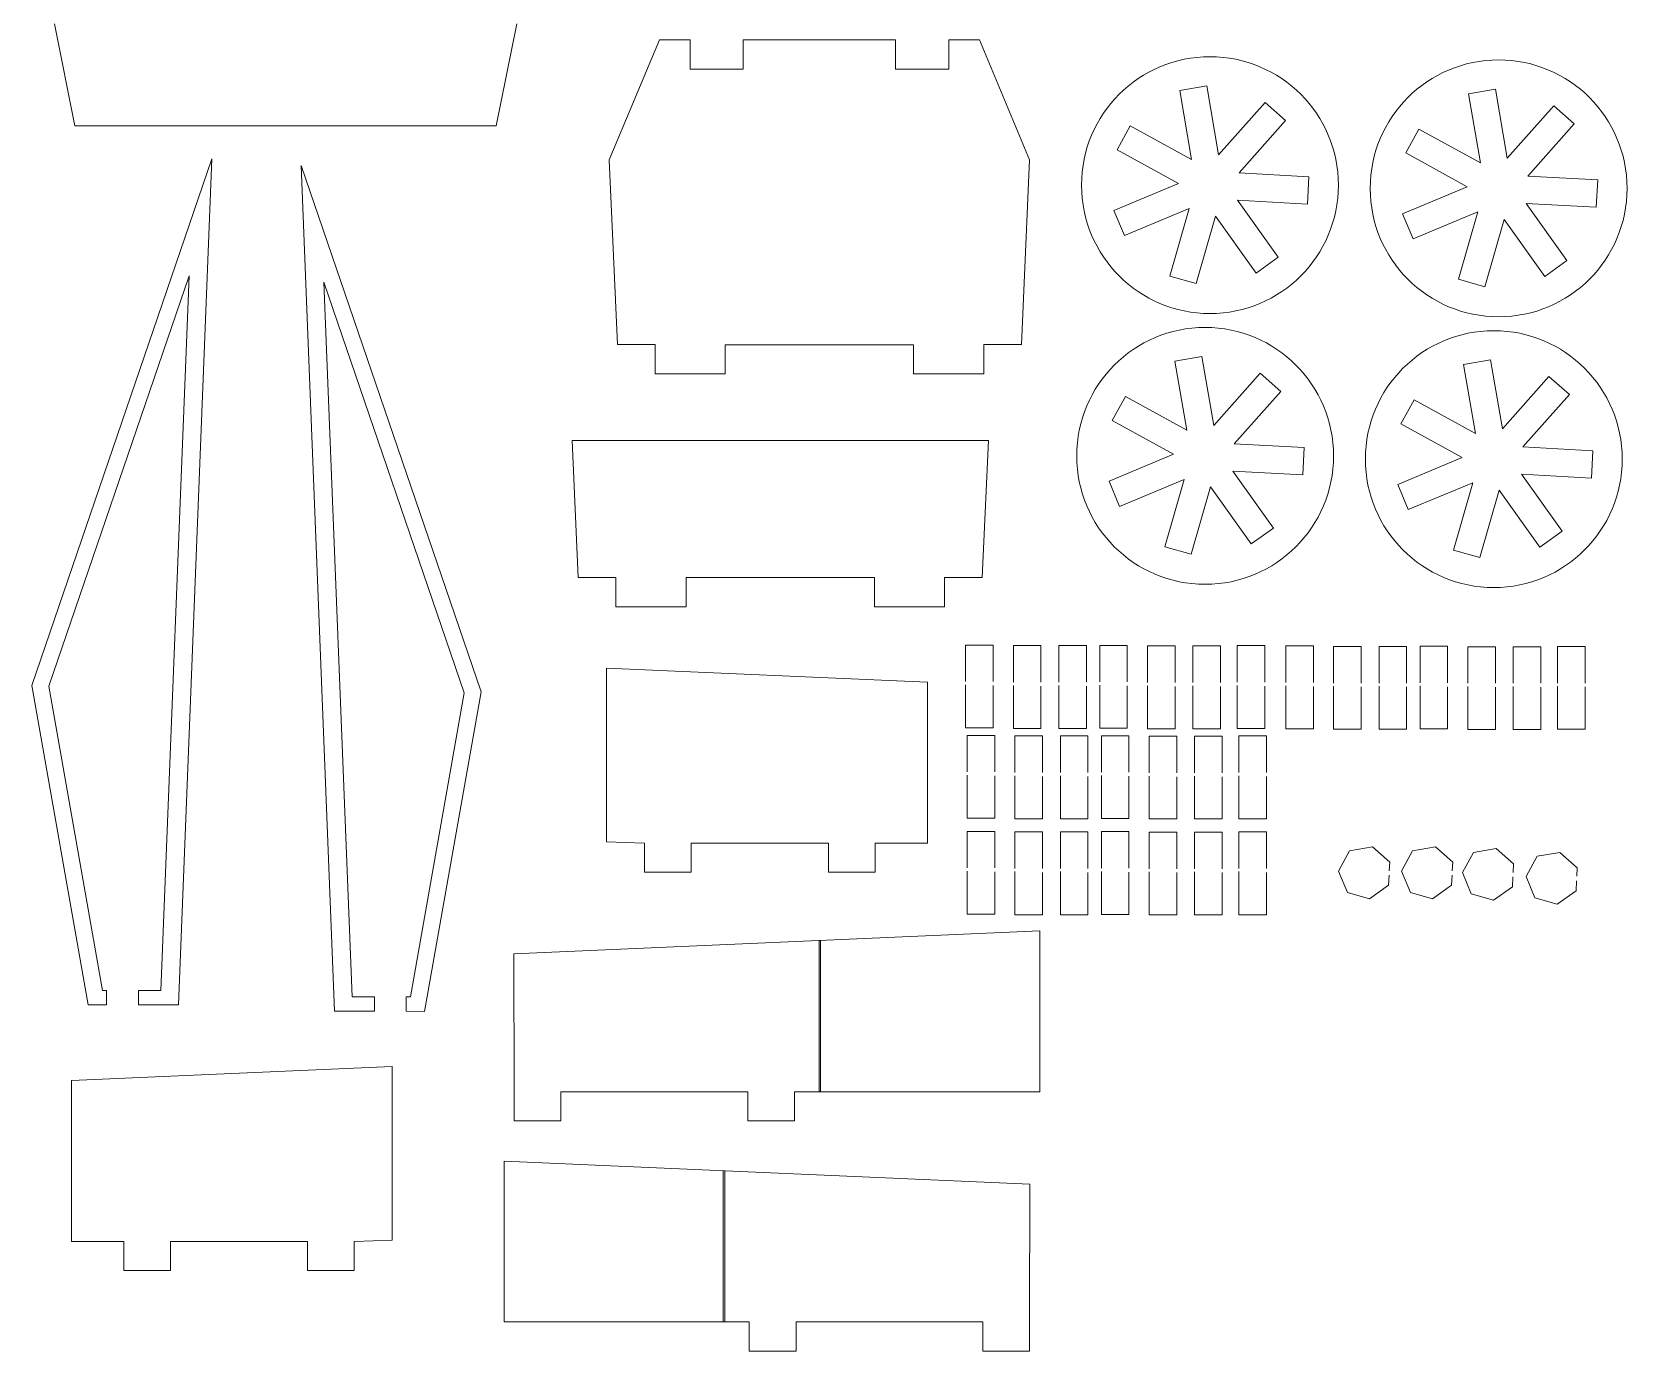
# Model space of a CAD drawing. Header units: inches. Extents: x 0.2 to 8, y -17.2 to -0.2.
# Drawn here: x 0.3 to 7.13, y -13.05 to -7.4 of the extents above; entities that cross this region are included whole.
import ezdxf

# ---------------------------------------------------------------- set-up
doc = ezdxf.new("R2010")
doc.units = ezdxf.units.IN
doc.header["$MEASUREMENT"] = 0
doc.layers.add('Layer 1', color=7, linetype='Continuous', lineweight=0)

# ---------------------------------------------------------------- blocks, each defined once
blk = doc.blocks.new('Block_0')
at = {"layer": 'Layer 1', "color": 1, "lineweight": 0, "true_color": 0xff0000}
for p, q in [((6.1147, -10.9882), (6.1169, -10.9514)), ((6.1117, -11.0503), (6.1139, -11.0077))]:
    blk.add_line(p, q, dxfattribs=at)
blk = doc.blocks.new('Block_1')
at = {"layer": 'Layer 1', "color": 1, "lineweight": 0, "true_color": 0xff0000}
for p, q in [((4.3075, -10.8194), (4.3075, -10.9758)), ((4.3075, -10.9897), (4.3075, -11.1738))]:
    blk.add_line(p, q, dxfattribs=at)
blk = doc.blocks.new('Block_2')
at = {"layer": 'Layer 1', "color": 1, "lineweight": 0, "true_color": 0xff0000}
for p, q in [((4.4256, -10.9758), (4.4256, -10.8194)), ((4.4256, -11.1738), (4.4256, -10.9926))]:
    blk.add_line(p, q, dxfattribs=at)
blk = doc.blocks.new('Block_3')
at = {"layer": 'Layer 1', "color": 1, "lineweight": 0, "true_color": 0xff0000}
for p, q in [((4.5122, -10.8219), (4.5122, -10.9783)), ((4.5122, -10.9921), (4.5122, -11.1763))]:
    blk.add_line(p, q, dxfattribs=at)
blk = doc.blocks.new('Block_4')
at = {"layer": 'Layer 1', "color": 1, "lineweight": 0, "true_color": 0xff0000}
for p, q in [((4.6303, -10.9783), (4.6303, -10.8219)), ((4.6303, -11.1763), (4.6303, -10.9951))]:
    blk.add_line(p, q, dxfattribs=at)
blk = doc.blocks.new('Block_5')
at = {"layer": 'Layer 1', "color": 1, "lineweight": 0, "true_color": 0xff0000}
for p, q in [((4.7066, -10.8219), (4.7066, -10.9783)), ((4.7066, -10.9921), (4.7066, -11.1763))]:
    blk.add_line(p, q, dxfattribs=at)
blk = doc.blocks.new('Block_6')
at = {"layer": 'Layer 1', "color": 1, "lineweight": 0, "true_color": 0xff0000}
for p, q in [((4.8248, -10.9783), (4.8248, -10.8219)), ((4.8248, -11.1763), (4.8248, -10.9951))]:
    blk.add_line(p, q, dxfattribs=at)
blk = doc.blocks.new('Block_7')
at = {"layer": 'Layer 1', "color": 1, "lineweight": 0, "true_color": 0xff0000}
for p, q in [((4.8821, -10.8207), (4.8821, -10.977)), ((4.8821, -10.9909), (4.8821, -11.175))]:
    blk.add_line(p, q, dxfattribs=at)
blk = doc.blocks.new('Block_8')
at = {"layer": 'Layer 1', "color": 1, "lineweight": 0, "true_color": 0xff0000}
for p, q in [((5.0002, -10.977), (5.0002, -10.8207)), ((5.0002, -11.175), (5.0002, -10.9939))]:
    blk.add_line(p, q, dxfattribs=at)
blk = doc.blocks.new('Block_9')
at = {"layer": 'Layer 1', "color": 1, "lineweight": 0, "true_color": 0xff0000}
for p, q in [((5.0868, -10.8232), (5.0868, -10.9795)), ((5.0868, -10.9934), (5.0868, -11.1775))]:
    blk.add_line(p, q, dxfattribs=at)
blk = doc.blocks.new('Block_10')
at = {"layer": 'Layer 1', "color": 1, "lineweight": 0, "true_color": 0xff0000}
for p, q in [((5.2049, -10.9795), (5.2049, -10.8232)), ((5.2049, -11.1775), (5.2049, -10.9964))]:
    blk.add_line(p, q, dxfattribs=at)
blk = doc.blocks.new('Block_11')
at = {"layer": 'Layer 1', "color": 1, "lineweight": 0, "true_color": 0xff0000}
for p, q in [((5.2812, -10.8232), (5.2812, -10.9795)), ((5.2812, -10.9934), (5.2812, -11.1775))]:
    blk.add_line(p, q, dxfattribs=at)
blk = doc.blocks.new('Block_12')
at = {"layer": 'Layer 1', "color": 1, "lineweight": 0, "true_color": 0xff0000}
for p, q in [((5.3993, -10.9795), (5.3993, -10.8232)), ((5.3993, -11.1775), (5.3993, -10.9964))]:
    blk.add_line(p, q, dxfattribs=at)
blk = doc.blocks.new('Block_13')
at = {"layer": 'Layer 1', "color": 1, "lineweight": 0, "true_color": 0xff0000}
for p, q in [((5.4705, -10.8219), (5.4705, -10.9783)), ((5.4705, -10.9921), (5.4705, -11.1763))]:
    blk.add_line(p, q, dxfattribs=at)
blk = doc.blocks.new('Block_14')
at = {"layer": 'Layer 1', "color": 1, "lineweight": 0, "true_color": 0xff0000}
for p, q in [((5.5886, -10.9783), (5.5886, -10.8219)), ((5.5886, -11.1763), (5.5886, -10.9951))]:
    blk.add_line(p, q, dxfattribs=at)
blk = doc.blocks.new('Block_23')
at = {"layer": 'Layer 1', "color": 1, "lineweight": 0, "true_color": 0xff0000}
for p, q in [((6.3844, -10.9882), (6.3866, -10.9514)), ((6.3813, -11.0503), (6.3836, -11.0077))]:
    blk.add_line(p, q, dxfattribs=at)
blk = doc.blocks.new('Block_24')
at = {"layer": 'Layer 1', "color": 1, "lineweight": 0, "true_color": 0xff0000}
for p, q in [((6.6453, -10.9952), (6.6475, -10.9584)), ((6.6422, -11.0573), (6.6445, -11.0148))]:
    blk.add_line(p, q, dxfattribs=at)
blk = doc.blocks.new('Block_25')
at = {"layer": 'Layer 1', "color": 1, "lineweight": 0, "true_color": 0xff0000}
for p, q in [((6.9177, -11.0121), (6.9199, -10.9753)), ((6.9146, -11.0742), (6.9169, -11.0316))]:
    blk.add_line(p, q, dxfattribs=at)
blk = doc.blocks.new('Block_26')
at = {"layer": 'Layer 1', "color": 1, "lineweight": 0, "true_color": 0xff0000}
for p, q in [((4.3075, -10.4085), (4.3075, -10.5648)), ((4.3075, -10.5787), (4.3075, -10.7628))]:
    blk.add_line(p, q, dxfattribs=at)
blk = doc.blocks.new('Block_27')
at = {"layer": 'Layer 1', "color": 1, "lineweight": 0, "true_color": 0xff0000}
for p, q in [((4.4256, -10.5648), (4.4256, -10.4085)), ((4.4256, -10.7628), (4.4256, -10.5817))]:
    blk.add_line(p, q, dxfattribs=at)
blk = doc.blocks.new('Block_28')
at = {"layer": 'Layer 1', "color": 1, "lineweight": 0, "true_color": 0xff0000}
for p, q in [((4.5122, -10.411), (4.5122, -10.5673)), ((4.5122, -10.5812), (4.5122, -10.7653))]:
    blk.add_line(p, q, dxfattribs=at)
blk = doc.blocks.new('Block_29')
at = {"layer": 'Layer 1', "color": 1, "lineweight": 0, "true_color": 0xff0000}
for p, q in [((4.6303, -10.5673), (4.6303, -10.411)), ((4.6303, -10.7653), (4.6303, -10.5842))]:
    blk.add_line(p, q, dxfattribs=at)
blk = doc.blocks.new('Block_30')
at = {"layer": 'Layer 1', "color": 1, "lineweight": 0, "true_color": 0xff0000}
for p, q in [((4.7066, -10.411), (4.7066, -10.5673)), ((4.7066, -10.5812), (4.7066, -10.7653))]:
    blk.add_line(p, q, dxfattribs=at)
blk = doc.blocks.new('Block_31')
at = {"layer": 'Layer 1', "color": 1, "lineweight": 0, "true_color": 0xff0000}
for p, q in [((4.8248, -10.5673), (4.8248, -10.411)), ((4.8248, -10.7653), (4.8248, -10.5842))]:
    blk.add_line(p, q, dxfattribs=at)
blk = doc.blocks.new('Block_32')
at = {"layer": 'Layer 1', "color": 1, "lineweight": 0, "true_color": 0xff0000}
for p, q in [((4.8821, -10.4097), (4.8821, -10.566)), ((4.8821, -10.5799), (4.8821, -10.764))]:
    blk.add_line(p, q, dxfattribs=at)
blk = doc.blocks.new('Block_33')
at = {"layer": 'Layer 1', "color": 1, "lineweight": 0, "true_color": 0xff0000}
for p, q in [((5.0002, -10.566), (5.0002, -10.4097)), ((5.0002, -10.764), (5.0002, -10.5829))]:
    blk.add_line(p, q, dxfattribs=at)
blk = doc.blocks.new('Block_34')
at = {"layer": 'Layer 1', "color": 1, "lineweight": 0, "true_color": 0xff0000}
for p, q in [((5.0868, -10.4122), (5.0868, -10.5685)), ((5.0868, -10.5824), (5.0868, -10.7665))]:
    blk.add_line(p, q, dxfattribs=at)
blk = doc.blocks.new('Block_35')
at = {"layer": 'Layer 1', "color": 1, "lineweight": 0, "true_color": 0xff0000}
for p, q in [((5.2049, -10.5685), (5.2049, -10.4122)), ((5.2049, -10.7665), (5.2049, -10.5854))]:
    blk.add_line(p, q, dxfattribs=at)
blk = doc.blocks.new('Block_36')
at = {"layer": 'Layer 1', "color": 1, "lineweight": 0, "true_color": 0xff0000}
for p, q in [((5.2812, -10.4122), (5.2812, -10.5685)), ((5.2812, -10.5824), (5.2812, -10.7665))]:
    blk.add_line(p, q, dxfattribs=at)
blk = doc.blocks.new('Block_37')
at = {"layer": 'Layer 1', "color": 1, "lineweight": 0, "true_color": 0xff0000}
for p, q in [((5.3993, -10.5685), (5.3993, -10.4122)), ((5.3993, -10.7665), (5.3993, -10.5854))]:
    blk.add_line(p, q, dxfattribs=at)
blk = doc.blocks.new('Block_38')
at = {"layer": 'Layer 1', "color": 1, "lineweight": 0, "true_color": 0xff0000}
for p, q in [((5.4705, -10.411), (5.4705, -10.5673)), ((5.4705, -10.5812), (5.4705, -10.7653))]:
    blk.add_line(p, q, dxfattribs=at)
blk = doc.blocks.new('Block_39')
at = {"layer": 'Layer 1', "color": 1, "lineweight": 0, "true_color": 0xff0000}
for p, q in [((5.5886, -10.5673), (5.5886, -10.411)), ((5.5886, -10.7653), (5.5886, -10.5842))]:
    blk.add_line(p, q, dxfattribs=at)
blk = doc.blocks.new('Block_40')
at = {"layer": 'Layer 1', "color": 1, "lineweight": 0, "true_color": 0xff0000}
for p, q in [((4.3005, -10.0216), (4.3005, -10.1779)), ((4.3005, -10.1918), (4.3005, -10.3759))]:
    blk.add_line(p, q, dxfattribs=at)
blk = doc.blocks.new('Block_41')
at = {"layer": 'Layer 1', "color": 1, "lineweight": 0, "true_color": 0xff0000}
for p, q in [((4.4187, -10.1779), (4.4187, -10.0216)), ((4.4187, -10.3759), (4.4187, -10.1948))]:
    blk.add_line(p, q, dxfattribs=at)
blk = doc.blocks.new('Block_42')
at = {"layer": 'Layer 1', "color": 1, "lineweight": 0, "true_color": 0xff0000}
for p, q in [((4.5053, -10.0241), (4.5053, -10.1804)), ((4.5053, -10.1943), (4.5053, -10.3784))]:
    blk.add_line(p, q, dxfattribs=at)
blk = doc.blocks.new('Block_43')
at = {"layer": 'Layer 1', "color": 1, "lineweight": 0, "true_color": 0xff0000}
for p, q in [((4.6234, -10.1804), (4.6234, -10.0241)), ((4.6234, -10.3784), (4.6234, -10.1973))]:
    blk.add_line(p, q, dxfattribs=at)
blk = doc.blocks.new('Block_44')
at = {"layer": 'Layer 1', "color": 1, "lineweight": 0, "true_color": 0xff0000}
for p, q in [((4.6997, -10.0241), (4.6997, -10.1804)), ((4.6997, -10.1943), (4.6997, -10.3784))]:
    blk.add_line(p, q, dxfattribs=at)
blk = doc.blocks.new('Block_45')
at = {"layer": 'Layer 1', "color": 1, "lineweight": 0, "true_color": 0xff0000}
for p, q in [((4.8178, -10.1804), (4.8178, -10.0241)), ((4.8178, -10.3784), (4.8178, -10.1973))]:
    blk.add_line(p, q, dxfattribs=at)
blk = doc.blocks.new('Block_46')
at = {"layer": 'Layer 1', "color": 1, "lineweight": 0, "true_color": 0xff0000}
for p, q in [((4.8751, -10.0228), (4.8751, -10.1792)), ((4.8751, -10.1931), (4.8751, -10.3772))]:
    blk.add_line(p, q, dxfattribs=at)
blk = doc.blocks.new('Block_47')
at = {"layer": 'Layer 1', "color": 1, "lineweight": 0, "true_color": 0xff0000}
for p, q in [((4.9932, -10.1792), (4.9932, -10.0228)), ((4.9932, -10.3772), (4.9932, -10.196))]:
    blk.add_line(p, q, dxfattribs=at)
blk = doc.blocks.new('Block_48')
at = {"layer": 'Layer 1', "color": 1, "lineweight": 0, "true_color": 0xff0000}
for p, q in [((5.0798, -10.0253), (5.0798, -10.1817)), ((5.0798, -10.1956), (5.0798, -10.3797))]:
    blk.add_line(p, q, dxfattribs=at)
blk = doc.blocks.new('Block_49')
at = {"layer": 'Layer 1', "color": 1, "lineweight": 0, "true_color": 0xff0000}
for p, q in [((5.1979, -10.1817), (5.1979, -10.0253)), ((5.1979, -10.3797), (5.1979, -10.1985))]:
    blk.add_line(p, q, dxfattribs=at)
blk = doc.blocks.new('Block_50')
at = {"layer": 'Layer 1', "color": 1, "lineweight": 0, "true_color": 0xff0000}
for p, q in [((5.2743, -10.0253), (5.2743, -10.1817)), ((5.2743, -10.1956), (5.2743, -10.3797))]:
    blk.add_line(p, q, dxfattribs=at)
blk = doc.blocks.new('Block_51')
at = {"layer": 'Layer 1', "color": 1, "lineweight": 0, "true_color": 0xff0000}
for p, q in [((5.3924, -10.1817), (5.3924, -10.0253)), ((5.3924, -10.3797), (5.3924, -10.1985))]:
    blk.add_line(p, q, dxfattribs=at)
blk = doc.blocks.new('Block_52')
at = {"layer": 'Layer 1', "color": 1, "lineweight": 0, "true_color": 0xff0000}
for p, q in [((5.4636, -10.0241), (5.4636, -10.1804)), ((5.4636, -10.1943), (5.4636, -10.3784))]:
    blk.add_line(p, q, dxfattribs=at)
blk = doc.blocks.new('Block_53')
at = {"layer": 'Layer 1', "color": 1, "lineweight": 0, "true_color": 0xff0000}
for p, q in [((5.5817, -10.1804), (5.5817, -10.0241)), ((5.5817, -10.3784), (5.5817, -10.1973))]:
    blk.add_line(p, q, dxfattribs=at)
blk = doc.blocks.new('Block_54')
at = {"layer": 'Layer 1', "color": 1, "lineweight": 0, "true_color": 0xff0000}
for p, q in [((5.672, -10.0253), (5.672, -10.1817)), ((5.672, -10.1956), (5.672, -10.3797))]:
    blk.add_line(p, q, dxfattribs=at)
blk = doc.blocks.new('Block_55')
at = {"layer": 'Layer 1', "color": 1, "lineweight": 0, "true_color": 0xff0000}
for p, q in [((5.7901, -10.1817), (5.7901, -10.0253)), ((5.7901, -10.3797), (5.7901, -10.1985))]:
    blk.add_line(p, q, dxfattribs=at)
blk = doc.blocks.new('Block_56')
at = {"layer": 'Layer 1', "color": 1, "lineweight": 0, "true_color": 0xff0000}
for p, q in [((5.8767, -10.0278), (5.8767, -10.1842)), ((5.8767, -10.198), (5.8767, -10.3822))]:
    blk.add_line(p, q, dxfattribs=at)
blk = doc.blocks.new('Block_57')
at = {"layer": 'Layer 1', "color": 1, "lineweight": 0, "true_color": 0xff0000}
for p, q in [((5.9948, -10.1842), (5.9948, -10.0278)), ((5.9948, -10.3822), (5.9948, -10.201))]:
    blk.add_line(p, q, dxfattribs=at)
blk = doc.blocks.new('Block_58')
at = {"layer": 'Layer 1', "color": 1, "lineweight": 0, "true_color": 0xff0000}
for p, q in [((6.0711, -10.0278), (6.0711, -10.1842)), ((6.0711, -10.198), (6.0711, -10.3822))]:
    blk.add_line(p, q, dxfattribs=at)
blk = doc.blocks.new('Block_59')
at = {"layer": 'Layer 1', "color": 1, "lineweight": 0, "true_color": 0xff0000}
for p, q in [((6.1892, -10.1842), (6.1892, -10.0278)), ((6.1892, -10.3822), (6.1892, -10.201))]:
    blk.add_line(p, q, dxfattribs=at)
blk = doc.blocks.new('Block_60')
at = {"layer": 'Layer 1', "color": 1, "lineweight": 0, "true_color": 0xff0000}
for p, q in [((6.2466, -10.0266), (6.2466, -10.1829)), ((6.2466, -10.1968), (6.2466, -10.3809))]:
    blk.add_line(p, q, dxfattribs=at)
blk = doc.blocks.new('Block_61')
at = {"layer": 'Layer 1', "color": 1, "lineweight": 0, "true_color": 0xff0000}
for p, q in [((6.3647, -10.1829), (6.3647, -10.0266)), ((6.3647, -10.3809), (6.3647, -10.1998))]:
    blk.add_line(p, q, dxfattribs=at)
blk = doc.blocks.new('Block_62')
at = {"layer": 'Layer 1', "color": 1, "lineweight": 0, "true_color": 0xff0000}
for p, q in [((6.4513, -10.0291), (6.4513, -10.1854)), ((6.4513, -10.1993), (6.4513, -10.3834))]:
    blk.add_line(p, q, dxfattribs=at)
blk = doc.blocks.new('Block_63')
at = {"layer": 'Layer 1', "color": 1, "lineweight": 0, "true_color": 0xff0000}
for p, q in [((6.5694, -10.1854), (6.5694, -10.0291)), ((6.5694, -10.3834), (6.5694, -10.2023))]:
    blk.add_line(p, q, dxfattribs=at)
blk = doc.blocks.new('Block_64')
at = {"layer": 'Layer 1', "color": 1, "lineweight": 0, "true_color": 0xff0000}
for p, q in [((6.6457, -10.0291), (6.6457, -10.1854)), ((6.6457, -10.1993), (6.6457, -10.3834))]:
    blk.add_line(p, q, dxfattribs=at)
blk = doc.blocks.new('Block_65')
at = {"layer": 'Layer 1', "color": 1, "lineweight": 0, "true_color": 0xff0000}
for p, q in [((6.7638, -10.1854), (6.7638, -10.0291)), ((6.7638, -10.3834), (6.7638, -10.2023))]:
    blk.add_line(p, q, dxfattribs=at)
blk = doc.blocks.new('Block_66')
at = {"layer": 'Layer 1', "color": 1, "lineweight": 0, "true_color": 0xff0000}
for p, q in [((6.835, -10.0278), (6.835, -10.1842)), ((6.835, -10.198), (6.835, -10.3822))]:
    blk.add_line(p, q, dxfattribs=at)
blk = doc.blocks.new('Block_67')
at = {"layer": 'Layer 1', "color": 1, "lineweight": 0, "true_color": 0xff0000}
for p, q in [((6.9531, -10.1842), (6.9531, -10.0278)), ((6.9531, -10.3822), (6.9531, -10.201))]:
    blk.add_line(p, q, dxfattribs=at)

msp = doc.modelspace()

# ---------------------------------------------------------------- linework, layer by layer
at = {"layer": 'Layer 1', "color": 1, "lineweight": 0, "true_color": 0xff0000}
for p, q in [((0.3989, -7.3609), (0.4872, -7.797)), ((2.2906, -7.797), (2.3789, -7.3609)), ((2.9896, -7.4298), (2.7747, -7.9428)), ((3.1209, -7.4298), (2.9896, -7.4298)), ((3.1209, -7.4298), (3.1209, -7.5548)), ((3.3488, -7.4298), (3.3488, -7.5548)), ((4.0004, -7.4298), (3.3488, -7.4298)), ((4.0004, -7.4298), (4.0004, -7.5548)), ((4.2283, -7.4298), (4.2283, -7.5548)), ((4.3596, -7.4298), (4.2283, -7.4298)), ((4.5746, -7.9428), (4.3596, -7.4298)), ((3.1209, -7.5548), (3.3488, -7.5548)), ((4.2283, -7.5548), (4.0004, -7.5548)), ((5.3331, -7.6263), (5.2178, -7.6462)), ((5.2178, -7.6462), (5.2688, -7.9418)), ((5.3842, -7.9218), (5.3331, -7.6263)), ((6.5692, -7.6402), (6.4539, -7.6601)), ((6.6203, -7.9357), (6.5692, -7.6402)), ((5.5834, -7.6976), (5.3842, -7.9218)), ((5.671, -7.7754), (5.5834, -7.6976)), ((6.4539, -7.6601), (6.5049, -7.9557)), ((6.8196, -7.7115), (6.6203, -7.9357)), ((6.9071, -7.7893), (6.8196, -7.7115)), ((5.4717, -7.9996), (5.671, -7.7754)), ((0.4872, -7.797), (2.2906, -7.797)), ((5.0059, -7.7974), (4.9496, -7.9001)), ((5.2688, -7.9418), (5.0059, -7.7974)), ((6.242, -7.8113), (6.1857, -7.9139)), ((6.5049, -7.9557), (6.242, -7.8113)), ((6.7078, -8.0135), (6.9071, -7.7893)), ((4.9496, -7.9001), (5.2125, -8.0444)), ((6.1857, -7.9139), (6.4486, -8.0583)), ((1.073, -7.9397), (0.3027, -10.1943)), ((0.9299, -11.5625), (1.073, -7.9397)), ((2.2258, -10.2221), (1.4554, -7.9674)), ((1.4554, -7.9674), (1.5985, -11.5903)), ((2.7747, -7.9428), (2.8096, -8.7349)), ((4.5396, -8.7349), (4.5746, -7.9428)), ((5.2125, -8.0444), (4.9357, -8.16)), ((5.7712, -8.0156), (5.4717, -7.9996)), ((5.765, -8.1325), (5.7712, -8.0156)), ((6.4486, -8.0583), (6.1718, -8.1739)), ((7.0074, -8.0295), (6.7078, -8.0135)), ((7.0011, -8.1464), (7.0074, -8.0295)), ((5.6398, -8.3607), (5.4655, -8.1165)), ((5.4655, -8.1165), (5.765, -8.1325)), ((4.9357, -8.16), (4.9808, -8.268)), ((4.9808, -8.268), (5.2576, -8.1524)), ((5.2576, -8.1524), (5.1754, -8.4409)), ((5.288, -8.473), (5.3702, -8.1845)), ((5.3702, -8.1845), (5.5445, -8.4287)), ((6.1718, -8.1739), (6.2169, -8.2819)), ((6.2169, -8.2819), (6.4937, -8.1663)), ((6.4937, -8.1663), (6.4115, -8.4548)), ((6.8759, -8.3745), (6.7016, -8.1304)), ((6.7016, -8.1304), (7.0011, -8.1464)), ((6.5241, -8.4869), (6.6063, -8.1984)), ((6.6063, -8.1984), (6.7806, -8.4426)), ((5.5445, -8.4287), (5.6398, -8.3607)), ((6.7806, -8.4426), (6.8759, -8.3745)), ((0.3749, -10.198), (0.9757, -8.4397)), ((0.9757, -8.4397), (0.8548, -11.5011)), ((1.6737, -11.5289), (1.5528, -8.4675)), ((1.5528, -8.4675), (2.1535, -10.2258)), ((5.1754, -8.4409), (5.288, -8.473)), ((6.4115, -8.4548), (6.5241, -8.4869)), ((2.8096, -8.7349), (2.971, -8.7349)), ((2.971, -8.7349), (2.971, -8.8599)), ((3.271, -8.7353), (4.0783, -8.7352)), ((3.271, -8.8599), (3.271, -8.7353)), ((4.0783, -8.7352), (4.0783, -8.8599)), ((4.3783, -8.7349), (4.5396, -8.7349)), ((4.3783, -8.8599), (4.3783, -8.7349)), ((5.3123, -8.786), (5.1969, -8.8059)), ((5.1969, -8.8059), (5.248, -9.1015)), ((5.3634, -9.0816), (5.3123, -8.786)), ((6.5484, -8.7999), (6.433, -8.8198)), ((6.5995, -9.0954), (6.5484, -8.7999)), ((2.971, -8.8599), (3.271, -8.8599)), ((4.0783, -8.8599), (4.3783, -8.8599)), ((5.5626, -8.8573), (5.3634, -9.0816)), ((5.6501, -8.9351), (5.5626, -8.8573)), ((6.433, -8.8198), (6.4841, -9.1154)), ((6.7987, -8.8712), (6.5995, -9.0954)), ((6.8862, -8.949), (6.7987, -8.8712)), ((5.4509, -9.1593), (5.6501, -8.9351)), ((4.9851, -8.9571), (4.9287, -9.0598)), ((5.248, -9.1015), (4.9851, -8.9571)), ((6.2212, -8.971), (6.1648, -9.0737)), ((6.4841, -9.1154), (6.2212, -8.971)), ((6.687, -9.1732), (6.8862, -8.949)), ((4.9287, -9.0598), (5.1917, -9.2041)), ((6.1648, -9.0737), (6.4278, -9.218)), ((2.6164, -9.1451), (2.6423, -9.7325)), ((4.3982, -9.1451), (2.6164, -9.1451)), ((4.3723, -9.7325), (4.3982, -9.1451)), ((5.1917, -9.2041), (4.9149, -9.3197)), ((5.7504, -9.1753), (5.4509, -9.1593)), ((5.7442, -9.2922), (5.7504, -9.1753)), ((6.4278, -9.218), (6.151, -9.3336)), ((6.9865, -9.1892), (6.687, -9.1732)), ((6.9803, -9.3061), (6.9865, -9.1892)), ((5.6189, -9.5204), (5.4447, -9.2762)), ((5.4447, -9.2762), (5.7442, -9.2922)), ((4.9149, -9.3197), (4.96, -9.4277)), ((4.96, -9.4277), (5.2368, -9.3122)), ((5.2368, -9.3122), (5.1545, -9.6006)), ((5.2671, -9.6327), (5.3494, -9.3443)), ((5.3494, -9.3443), (5.5236, -9.5884)), ((6.151, -9.3336), (6.1961, -9.4416)), ((6.1961, -9.4416), (6.4729, -9.3261)), ((6.4729, -9.3261), (6.3907, -9.6145)), ((6.855, -9.5343), (6.6808, -9.2901)), ((6.6808, -9.2901), (6.9803, -9.3061)), ((6.5033, -9.6466), (6.5855, -9.3582)), ((6.5855, -9.3582), (6.7597, -9.6023)), ((5.5236, -9.5884), (5.6189, -9.5204)), ((6.7597, -9.6023), (6.855, -9.5343)), ((5.1545, -9.6006), (5.2671, -9.6327)), ((6.3907, -9.6145), (6.5033, -9.6466)), ((2.6423, -9.7325), (2.8036, -9.7325)), ((2.8036, -9.7325), (2.8036, -9.8575)), ((3.1036, -9.7329), (3.9109, -9.7327)), ((3.1036, -9.8575), (3.1036, -9.7329)), ((3.9109, -9.7327), (3.9109, -9.8575)), ((4.2109, -9.7325), (4.3723, -9.7325)), ((4.2109, -9.8575), (4.2109, -9.7325)), ((2.8036, -9.8575), (3.1036, -9.8575)), ((3.9109, -9.8575), (4.2109, -9.8575)), ((4.4187, -10.0216), (4.3005, -10.0216)), ((4.6234, -10.0241), (4.5053, -10.0241)), ((4.8178, -10.0241), (4.6997, -10.0241)), ((4.9932, -10.0228), (4.8751, -10.0228)), ((5.1979, -10.0253), (5.0798, -10.0253)), ((5.3924, -10.0253), (5.2743, -10.0253)), ((5.5817, -10.0241), (5.4636, -10.0241)), ((5.7901, -10.0253), (5.672, -10.0253)), ((5.9948, -10.0278), (5.8767, -10.0278)), ((6.1892, -10.0278), (6.0711, -10.0278)), ((6.3647, -10.0266), (6.2466, -10.0266)), ((6.5694, -10.0291), (6.4513, -10.0291)), ((6.7638, -10.0291), (6.6457, -10.0291)), ((6.9531, -10.0278), (6.835, -10.0278)), ((2.7638, -10.8643), (2.7637, -10.1206)), ((2.7637, -10.1206), (4.1371, -10.1803)), ((0.3027, -10.1943), (0.544, -11.563)), ((0.6047, -11.5011), (0.3749, -10.198)), ((2.1535, -10.2258), (1.9237, -11.5289)), ((1.9844, -11.5908), (2.2258, -10.2221)), ((4.1371, -10.1803), (4.1371, -10.8696)), ((4.3005, -10.3759), (4.4187, -10.3759)), ((4.5053, -10.3784), (4.6234, -10.3784)), ((4.6997, -10.3784), (4.8178, -10.3784)), ((4.8751, -10.3772), (4.9932, -10.3772)), ((5.0798, -10.3797), (5.1979, -10.3797)), ((5.2743, -10.3797), (5.3924, -10.3797)), ((5.4636, -10.3784), (5.5817, -10.3784)), ((5.672, -10.3797), (5.7901, -10.3797)), ((5.8767, -10.3822), (5.9948, -10.3822)), ((6.0711, -10.3822), (6.1892, -10.3822)), ((6.2466, -10.3809), (6.3647, -10.3809)), ((6.835, -10.3822), (6.9531, -10.3822)), ((4.4256, -10.4085), (4.3075, -10.4085)), ((4.6303, -10.411), (4.5122, -10.411)), ((4.8248, -10.411), (4.7066, -10.411)), ((5.0002, -10.4097), (4.8821, -10.4097)), ((5.2049, -10.4122), (5.0868, -10.4122)), ((5.3993, -10.4122), (5.2812, -10.4122)), ((5.5886, -10.411), (5.4705, -10.411)), ((6.4513, -10.3834), (6.5694, -10.3834)), ((6.6457, -10.3834), (6.7638, -10.3834)), ((4.3075, -10.7628), (4.4256, -10.7628)), ((4.5122, -10.7653), (4.6303, -10.7653)), ((4.7066, -10.7653), (4.8248, -10.7653)), ((4.8821, -10.764), (5.0002, -10.764)), ((5.0868, -10.7665), (5.2049, -10.7665)), ((5.2812, -10.7665), (5.3993, -10.7665)), ((5.4705, -10.7653), (5.5886, -10.7653)), ((4.4256, -10.8194), (4.3075, -10.8194)), ((4.6303, -10.8219), (4.5122, -10.8219)), ((4.8248, -10.8219), (4.7066, -10.8219)), ((5.0002, -10.8207), (4.8821, -10.8207)), ((5.2049, -10.8232), (5.0868, -10.8232)), ((5.3993, -10.8232), (5.2812, -10.8232)), ((5.5886, -10.8219), (5.4705, -10.8219)), ((2.7638, -10.8643), (2.9258, -10.8696)), ((2.9258, -10.8696), (2.9258, -10.9945)), ((3.1258, -10.8696), (3.7132, -10.8696)), ((3.1258, -10.9945), (3.1258, -10.8696)), ((3.7132, -10.8696), (3.7132, -10.9945)), ((4.1371, -10.8696), (3.9132, -10.8696)), ((3.9132, -10.9945), (3.9132, -10.8696)), ((5.9453, -10.9024), (5.8976, -10.9893)), ((6.0429, -10.8856), (5.9453, -10.9024)), ((6.1169, -10.9514), (6.0429, -10.8856)), ((6.2149, -10.9024), (6.1673, -10.9893)), ((6.3126, -10.8856), (6.2149, -10.9024)), ((6.3866, -10.9514), (6.3126, -10.8856)), ((6.4758, -10.9095), (6.4282, -10.9963)), ((6.5734, -10.8926), (6.4758, -10.9095)), ((6.6475, -10.9584), (6.5734, -10.8926)), ((6.7482, -10.9263), (6.7006, -11.0132)), ((6.8459, -10.9095), (6.7482, -10.9263)), ((6.9199, -10.9753), (6.8459, -10.9095)), ((2.9258, -10.9945), (3.1258, -10.9945)), ((3.7132, -10.9945), (3.9132, -10.9945)), ((5.8976, -10.9893), (5.9358, -11.0807)), ((6.1673, -10.9893), (6.2054, -11.0807)), ((6.4282, -10.9963), (6.4663, -11.0877)), ((6.031, -11.1078), (6.1117, -11.0503)), ((6.3007, -11.1078), (6.3813, -11.0503)), ((6.5616, -11.1149), (6.6422, -11.0573)), ((6.7006, -11.0132), (6.7387, -11.1046)), ((5.9358, -11.0807), (6.031, -11.1078)), ((6.2054, -11.0807), (6.3007, -11.1078)), ((6.4663, -11.0877), (6.5616, -11.1149)), ((6.7387, -11.1046), (6.834, -11.1317)), ((6.834, -11.1317), (6.9146, -11.0742)), ((4.3075, -11.1738), (4.4256, -11.1738)), ((4.5122, -11.1763), (4.6303, -11.1763)), ((4.7066, -11.1763), (4.8248, -11.1763)), ((4.8821, -11.175), (5.0002, -11.175)), ((5.0868, -11.1775), (5.2049, -11.1775)), ((5.2812, -11.1775), (5.3993, -11.1775)), ((5.4705, -11.1763), (5.5886, -11.1763)), ((4.618, -11.2461), (2.3661, -11.3444)), ((4.618, -11.9347), (4.618, -11.2461)), ((2.3679, -11.9345), (2.3661, -11.3444)), ((0.6227, -11.5011), (0.6047, -11.5011)), ((0.6227, -11.5625), (0.6227, -11.5011)), ((0.7586, -11.5011), (0.7586, -11.5625)), ((0.8548, -11.5011), (0.7586, -11.5011)), ((1.7699, -11.5289), (1.6737, -11.5289)), ((1.7699, -11.5903), (1.7699, -11.5289)), ((1.9237, -11.5289), (1.9058, -11.5289)), ((1.9058, -11.5289), (1.9058, -11.5903)), ((0.544, -11.563), (0.6227, -11.5625)), ((0.7586, -11.5625), (0.9299, -11.5625)), ((1.5985, -11.5903), (1.7699, -11.5903)), ((1.9058, -11.5903), (1.9844, -11.5908)), ((0.472, -11.8866), (1.8455, -11.827)), ((1.8455, -11.827), (1.8453, -12.5707)), ((0.472, -12.5759), (0.472, -11.8866)), ((2.3679, -12.0595), (2.3679, -11.9345)), ((3.3679, -11.9345), (2.5679, -11.9345)), ((2.5679, -11.9345), (2.5679, -12.0595)), ((3.3679, -12.0595), (3.3679, -11.9345)), ((3.5679, -11.9345), (3.5679, -12.0595)), ((4.618, -11.9347), (3.5679, -11.9345)), ((2.5679, -12.0595), (2.3679, -12.0595)), ((3.5679, -12.0595), (3.3679, -12.0595)), ((2.3245, -12.2322), (2.3245, -12.9208)), ((4.5763, -12.3305), (2.3245, -12.2322)), ((4.5763, -12.3305), (4.5746, -12.9206)), ((0.6959, -12.5759), (0.472, -12.5759)), ((0.6959, -12.5759), (0.6959, -12.7008)), ((0.8959, -12.7008), (0.8959, -12.5759)), ((0.8959, -12.5759), (1.4833, -12.5759)), ((1.4833, -12.5759), (1.4833, -12.7008)), ((1.6833, -12.5759), (1.8453, -12.5707)), ((1.6833, -12.7008), (1.6833, -12.5759)), ((0.6959, -12.7008), (0.8959, -12.7008)), ((1.4833, -12.7008), (1.6833, -12.7008)), ((3.3746, -12.9206), (2.3245, -12.9208)), ((3.3746, -13.0456), (3.3746, -12.9206)), ((3.5746, -12.9206), (3.5746, -13.0456)), ((4.3746, -12.9206), (3.5746, -12.9206)), ((4.3746, -13.0456), (4.3746, -12.9206)), ((4.5746, -12.9206), (4.5746, -13.0456)), ((3.5746, -13.0456), (3.3746, -13.0456)), ((4.5746, -13.0456), (4.3746, -13.0456))]:
    msp.add_line(p, q, dxfattribs=at)
at = {"layer": 'Layer 1', "color": 5, "lineweight": 0, "true_color": 0x0000ff}
for p, q in [((3.6733, -11.2873), (3.6733, -11.9345)), ((3.6799, -11.9345), (3.6799, -11.287)), ((3.2625, -12.2732), (3.2625, -12.9206)), ((3.2691, -12.9206), (3.2691, -12.2734))]:
    msp.add_line(p, q, dxfattribs=at)
at = {"layer": 'Layer 1', "color": 1, "lineweight": 0, "true_color": 0xff0000}
for centre in [(5.3472, -8.0516), (6.5833, -8.0655), (5.3264, -9.2113), (6.5625, -9.2252)]:
    msp.add_circle(centre, 0.55, dxfattribs=at)

# ---------------------------------------------------------------- block references
at = {"layer": 'Layer 1'}
for name in ['Block_40', 'Block_41', 'Block_42', 'Block_43', 'Block_44', 'Block_45', 'Block_46', 'Block_47', 'Block_48', 'Block_49', 'Block_50', 'Block_51', 'Block_52', 'Block_53', 'Block_54', 'Block_55', 'Block_56', 'Block_57', 'Block_58', 'Block_59', 'Block_60', 'Block_61', 'Block_62', 'Block_63', 'Block_64', 'Block_65', 'Block_66', 'Block_67', 'Block_26', 'Block_27', 'Block_28', 'Block_29', 'Block_30', 'Block_31', 'Block_32', 'Block_33', 'Block_34', 'Block_35', 'Block_36', 'Block_37', 'Block_38', 'Block_39', 'Block_1', 'Block_2', 'Block_3', 'Block_4', 'Block_5', 'Block_6', 'Block_7', 'Block_8', 'Block_9', 'Block_10', 'Block_11', 'Block_12', 'Block_13', 'Block_14', 'Block_0', 'Block_23', 'Block_24', 'Block_25']:
    msp.add_blockref(name, (0, 0), dxfattribs=at)

doc.saveas('drawing.dxf')
